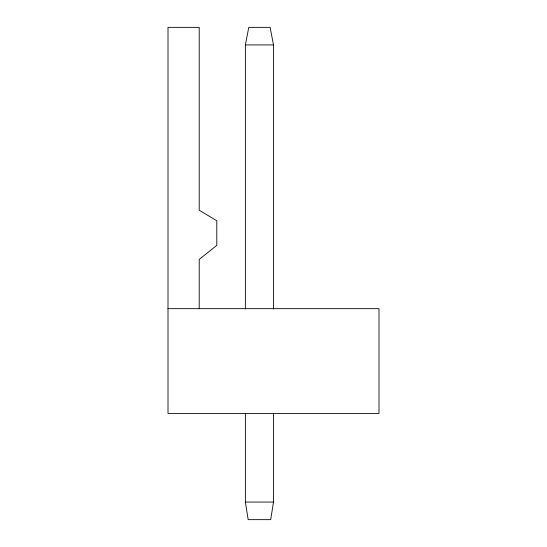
<?xml version="1.0" encoding="UTF-8"?>
<svg xmlns="http://www.w3.org/2000/svg" width="547" height="547" viewBox="0 0 547 547"><rect width="100%" height="100%" fill="white"/><g stroke="black" fill="none" stroke-linecap="round" stroke-linejoin="round"><path stroke-width="0.82" d="M273.5 413.204L273.5 502.071L270.69 519.65L248.181 519.65L245.371 502.071L245.371 413.204M245.371 308.959L245.371 44.929L248.776 27.35L270.095 27.35L273.5 44.929L273.5 308.959M245.371 44.929L273.5 44.929M168.004 308.665L378.996 308.665L378.996 413.457L168.004 413.457L168.004 27.35L199.217 27.35L199.217 210.205L216.797 220.756L216.797 245.371L199.217 259.435L199.217 308.665M245.371 502.071L273.5 502.071"/></g></svg>
